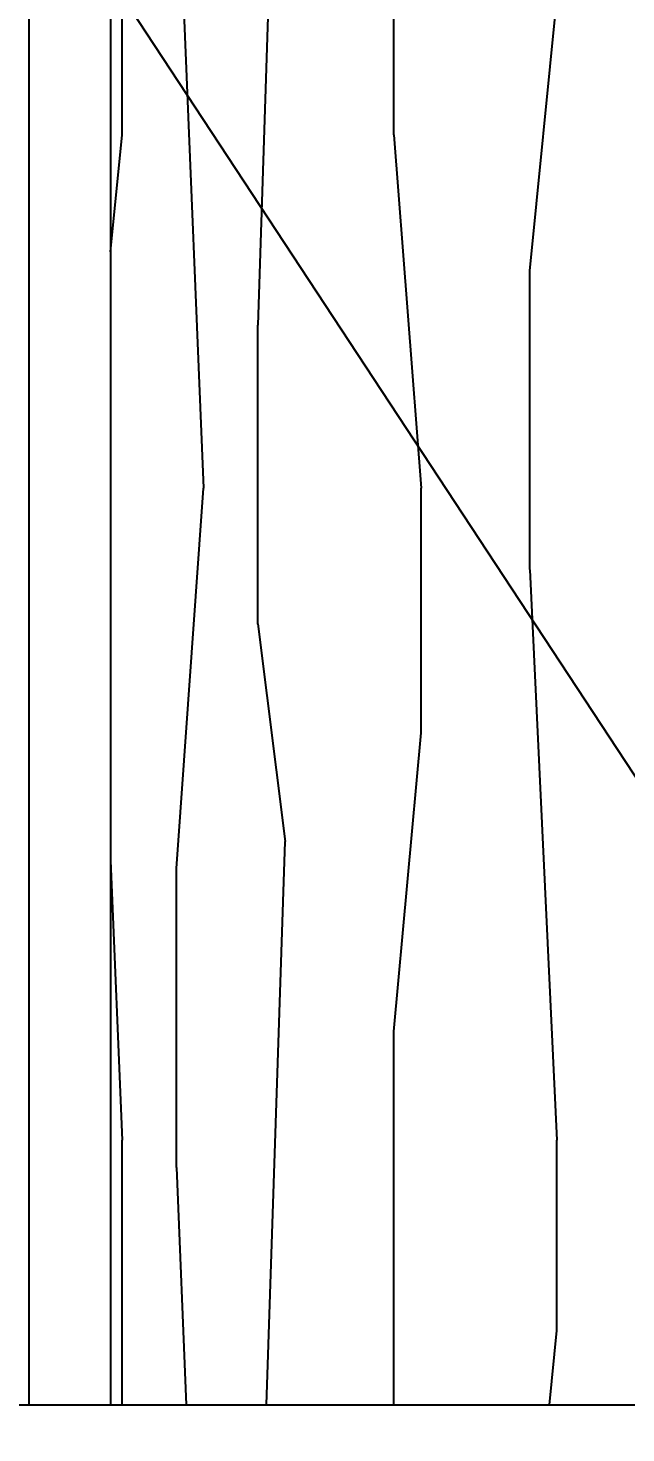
# Model space of a CAD drawing. Header units: millimetres. Extents: x 110215 to 630040, y -488650 to 141897.
# Drawn here: x 129112 to 129552, y 8270 to 9304 of the extents above; entities that cross this region are included whole.
import ezdxf
from ezdxf.xclip import XClip

# ---------------------------------------------------------------- set-up
doc = ezdxf.new("R2010")
doc.units = ezdxf.units.MM
doc.header["$LTSCALE"] = 1000
doc.header["$XCLIPFRAME"] = 0
doc.linetypes.add('DOTE', pattern=[2.4200000000000004, 2, -0.2, 0.02, -0.2])
doc.layers.get('Defpoints').update_dxf_attribs({"color": 2})
doc.layers.add('0-140d立面材料分隔', color=146, linetype='Continuous')
doc.layers.add('0-140立面图剖切线', color=4, linetype='Continuous')
doc.styles.add('黑体', font='simhei.ttf')
doc.dimstyles.new('50', dxfattribs={"dimscale": 50, "dimtxt": 3, "dimasz": 0.6, "dimexe": 0.6, "dimexo": 0.6, "dimtad": 1, "dimdec": 0, "dimdsep": 46, "dimtxsty": '黑体', "dimblk1": 'ARCHTICK', "dimblk2": 'ARCHTICK', "dimsah": 1, "dimcen": 0, "dimdle": 1, "dimclrd": 251, "dimclre": 251, "dimclrt": 2, "dimadec": 0, "dimazin": 0, "dimtfac": 1, "dimtdec": 0, "dimtix": 1, "dimtmove": 2, "dimatfit": 3, "dimldrblk": 'DOT', "dimfxl": 0, "dimtolj": 1, "dimtzin": 0, "dimarcsym": 0})

# ---------------------------------------------------------------- blocks, each defined once
blk = doc.blocks.new('dfsdsa')
h = blk.add_hatch()
h.set_pattern_fill('WD木纹1', color=250, scale=20, style=0, pattern_type=2)
h.set_pattern_definition([(90, (2478756.025668755, 95059.76836383718), (-980, 6e-14), [140, -840]), (272.2906100000001, (2478756.025668755, 95059.76836383718), (980.0000005489314, -3.1273812384e-06), [500.39984, -24019.19232]), (272.2906100000001, (2478756.025668755, 96039.76836383718), (980.0000005489314, -3.1273812384e-06), [500.39984, -24019.19232]), (272.2906100000001, (2478756.025668755, 97019.76836383715), (980.0000005489314, -3.1273812384e-06), [500.39984, -24019.19232]), (272.2906100000001, (2478756.025668755, 97999.76836383718), (980.0000005489314, -3.1273812384e-06), [500.39984, -24019.19232]), (272.2906100000001, (2478756.025668755, 98979.76836383718), (980.0000005489314, -3.1273812384e-06), [500.39984, -24019.19232]), (272.2906100000001, (2478756.025668755, 99959.76836383718), (980.0000005489314, -3.1273812384e-06), [500.39984, -24019.19232]), (272.2906100000001, (2478756.025668755, 100939.7683638372), (980.0000005489314, -3.1273812384e-06), [500.39984, -24019.19232]), (272.2906100000001, (2478756.025668755, 101919.7683638372), (980.0000005489314, -3.1273812384e-06), [500.39984, -24019.19232]), (272.2906100000001, (2478756.025668755, 102899.7683638372), (980.0000005489314, -3.1273812384e-06), [500.39984, -24019.19232]), (272.2906100000001, (2478756.025668755, 103879.7683638372), (980.0000005489314, -3.1273812384e-06), [500.39984, -24019.19232]), (272.2906100000001, (2478756.025668755, 104859.7683638372), (980.0000005489314, -3.1273812384e-06), [500.39984, -24019.19232]), (272.2906100000001, (2478756.025668755, 105839.7683638372), (980.0000005489314, -3.1273812384e-06), [500.39984, -24019.19232]), (272.2906100000001, (2478756.025668755, 106819.7683638372), (980.0000005489314, -3.1273812384e-06), [500.39984, -24019.19232]), (272.2906100000001, (2478756.025668755, 107799.7683638372), (980.0000005489314, -3.1273812384e-06), [500.39984, -24019.19232]), (272.2906100000001, (2478756.025668755, 108779.7683638372), (980.0000005489314, -3.1273812384e-06), [500.39984, -24019.19232]), (272.2906100000001, (2478756.025668755, 109759.7683638372), (980.0000005489314, -3.1273812384e-06), [500.39984, -24019.19232]), (272.2906100000001, (2478756.025668755, 110739.7683638372), (980.0000005489314, -3.1273812384e-06), [500.39984, -24019.19232]), (272.2906100000001, (2478756.025668755, 111719.7683638372), (980.0000005489314, -3.1273812384e-06), [500.39984, -24019.19232]), (272.2906100000001, (2478756.025668755, 112699.7683638372), (980.0000005489314, -3.1273812384e-06), [500.39984, -24019.19232]), (272.2906100000001, (2478756.025668755, 113679.7683638372), (980.0000005489314, -3.1273812384e-06), [500.39984, -24019.19232]), (272.2906100000001, (2478756.025668755, 114659.7683638372), (980.0000005489314, -3.1273812384e-06), [500.39984, -24019.19232]), (272.2906100000001, (2478756.025668755, 115639.7683638372), (980.0000005489314, -3.1273812384e-06), [500.39984, -24019.19232]), (272.2906100000001, (2478756.025668755, 116619.7683638372), (980.0000005489314, -3.1273812384e-06), [500.39984, -24019.19232]), (272.2906100000001, (2478756.025668755, 117599.7683638372), (980.0000005489314, -3.1273812384e-06), [500.39984, -24019.19232]), (272.2906100000001, (2478756.025668755, 118579.7683638372), (980.0000005489314, -3.1273812384e-06), [500.39984, -24019.19232]), (83.659808, (2478756.025668755, 94379.76836383718), (3.91141301748e-05, 8820.00000017978), [181.1076999999995, -8693.169739999974]), (83.659808, (2478756.025668755, 95359.76836383718), (3.91141301748e-05, 8820.00000017978), [181.1076999999995, -8693.169739999974]), (83.659808, (2478756.025668755, 96339.76836383718), (3.91141301748e-05, 8820.00000017978), [181.1076999999995, -8693.169739999974]), (83.659808, (2478756.025668755, 97319.76836383718), (3.91141301748e-05, 8820.00000017978), [181.1076999999995, -8693.169739999974]), (83.659808, (2478756.025668755, 98299.76836383718), (3.91141301748e-05, 8820.00000017978), [181.1076999999995, -8693.169739999974]), (83.659808, (2478756.025668755, 99279.76836383718), (3.91141301748e-05, 8820.00000017978), [181.1076999999995, -8693.169739999974]), (83.659808, (2478756.025668755, 100259.7683638372), (3.91141301748e-05, 8820.00000017978), [181.1076999999995, -8693.169739999974]), (83.659808, (2478756.025668755, 101239.7683638372), (3.91141301748e-05, 8820.00000017978), [181.1076999999995, -8693.169739999974]), (83.659808, (2478756.025668755, 102219.7683638372), (3.91141301748e-05, 8820.00000017978), [181.1076999999995, -8693.169739999974]), (90, (2478756.025668755, 94219.76836383718), (-980, 6e-14), [160, -820]), (90, (2478716.025668756, 94979.76836383718), (-980, 6e-14), [220, -760]), (274.763642, (2478716.025668756, 94979.76836383718), (979.9999977397968, -4.6755678262e-06), [240.8318999999996, -11559.93079999997]), (274.763642, (2478716.025668756, 95959.76836383715), (979.9999977397968, -4.6755678262e-06), [240.8318999999996, -11559.93079999997]), (274.763642, (2478716.025668756, 96939.76836383718), (979.9999977397968, -4.6755678262e-06), [240.8318999999996, -11559.93079999997]), (274.763642, (2478716.025668756, 97919.76836383718), (979.9999977397968, -4.6755678262e-06), [240.8318999999996, -11559.93079999997]), (274.763642, (2478716.025668756, 98899.76836383718), (979.9999977397968, -4.6755678262e-06), [240.8318999999996, -11559.93079999997]), (274.763642, (2478716.025668756, 99879.76836383718), (979.9999977397968, -4.6755678262e-06), [240.8318999999996, -11559.93079999997]), (274.763642, (2478716.025668756, 100859.7683638372), (979.9999977397968, -4.6755678262e-06), [240.8318999999996, -11559.93079999997]), (274.763642, (2478716.025668756, 101839.7683638372), (979.9999977397968, -4.6755678262e-06), [240.8318999999996, -11559.93079999997]), (274.763642, (2478716.025668756, 102819.7683638372), (979.9999977397968, -4.6755678262e-06), [240.8318999999996, -11559.93079999997]), (274.763642, (2478716.025668756, 103799.7683638372), (979.9999977397968, -4.6755678262e-06), [240.8318999999996, -11559.93079999997]), (274.763642, (2478716.025668756, 104779.7683638372), (979.9999977397968, -4.6755678262e-06), [240.8318999999996, -11559.93079999997]), (274.763642, (2478716.025668756, 105759.7683638372), (979.9999977397968, -4.6755678262e-06), [240.8318999999996, -11559.93079999997]), (90, (2478736.025668755, 94459.76836383718), (-980, 6e-14), [280, -700]), (83.659808, (2478716.025668756, 94279.76836383718), (3.91141301748e-05, 8820.00000017978), [181.1076999999995, -8693.169739999974]), (83.659808, (2478716.025668756, 95259.76836383718), (3.91141301748e-05, 8820.00000017978), [181.1076999999995, -8693.169739999974]), (83.659808, (2478716.025668756, 96239.76836383718), (3.91141301748e-05, 8820.00000017978), [181.1076999999995, -8693.169739999974]), (83.659808, (2478716.025668756, 97219.76836383718), (3.91141301748e-05, 8820.00000017978), [181.1076999999995, -8693.169739999974]), (83.659808, (2478716.025668756, 98199.76836383718), (3.91141301748e-05, 8820.00000017978), [181.1076999999995, -8693.169739999974]), (83.659808, (2478716.025668756, 99179.76836383718), (3.91141301748e-05, 8820.00000017978), [181.1076999999995, -8693.169739999974]), (83.659808, (2478716.025668756, 100159.7683638372), (3.91141301748e-05, 8820.00000017978), [181.1076999999995, -8693.169739999974]), (83.659808, (2478716.025668756, 101139.7683638372), (3.91141301748e-05, 8820.00000017978), [181.1076999999995, -8693.169739999974]), (83.659808, (2478716.025668756, 102119.7683638372), (3.91141301748e-05, 8820.00000017978), [181.1076999999995, -8693.169739999974]), (90, (2478716.025668756, 94219.76836383718), (-980, 6e-14), [60, -920]), (85.914383, (2478656.025668756, 94919.76836383718), (5.83867984005e-05, 13719.99999791091), [280.71338, -13474.2421]), (85.914383, (2478656.025668756, 95899.76836383715), (5.83867984005e-05, 13719.99999791091), [280.71338, -13474.2421]), (85.914383, (2478656.025668756, 96879.76836383718), (5.83867984005e-05, 13719.99999791091), [280.71338, -13474.2421]), (85.914383, (2478656.025668756, 97859.76836383718), (5.83867984005e-05, 13719.99999791091), [280.71338, -13474.2421]), (85.914383, (2478656.025668756, 98839.76836383718), (5.83867984005e-05, 13719.99999791091), [280.71338, -13474.2421]), (85.914383, (2478656.025668756, 99819.76836383718), (5.83867984005e-05, 13719.99999791091), [280.71338, -13474.2421]), (85.914383, (2478656.025668756, 100799.7683638372), (5.83867984005e-05, 13719.99999791091), [280.71338, -13474.2421]), (85.914383, (2478656.025668756, 101779.7683638372), (5.83867984005e-05, 13719.99999791091), [280.71338, -13474.2421]), (85.914383, (2478656.025668756, 102759.7683638372), (5.83867984005e-05, 13719.99999791091), [280.71338, -13474.2421]), (85.914383, (2478656.025668756, 103739.7683638372), (5.83867984005e-05, 13719.99999791091), [280.71338, -13474.2421]), (85.914383, (2478656.025668756, 104719.7683638372), (5.83867984005e-05, 13719.99999791091), [280.71338, -13474.2421]), (85.914383, (2478656.025668756, 105699.7683638372), (5.83867984005e-05, 13719.99999791091), [280.71338, -13474.2421]), (85.914383, (2478656.025668756, 106679.7683638372), (5.83867984005e-05, 13719.99999791091), [280.71338, -13474.2421]), (85.914383, (2478656.025668756, 107659.7683638372), (5.83867984005e-05, 13719.99999791091), [280.71338, -13474.2421]), (85.914383, (2478656.025668756, 108639.7683638372), (5.83867984005e-05, 13719.99999791091), [280.71338, -13474.2421]), (273.17983, (2478656.025668756, 94919.76836383718), (979.9999939108592, -3.1595852246e-06), [360.5551200000002, -17306.64611999999]), (273.17983, (2478656.025668756, 95899.76836383715), (979.9999939108592, -3.1595852246e-06), [360.5551200000002, -17306.64611999999]), (273.17983, (2478656.025668756, 96879.76836383718), (979.9999939108592, -3.1595852246e-06), [360.5551200000002, -17306.64611999999]), (273.17983, (2478656.025668756, 97859.76836383718), (979.9999939108592, -3.1595852246e-06), [360.5551200000002, -17306.64611999999]), (273.17983, (2478656.025668756, 98839.76836383718), (979.9999939108592, -3.1595852246e-06), [360.5551200000002, -17306.64611999999]), (273.17983, (2478656.025668756, 99819.76836383718), (979.9999939108592, -3.1595852246e-06), [360.5551200000002, -17306.64611999999]), (273.17983, (2478656.025668756, 100799.7683638372), (979.9999939108592, -3.1595852246e-06), [360.5551200000002, -17306.64611999999]), (273.17983, (2478656.025668756, 101779.7683638372), (979.9999939108592, -3.1595852246e-06), [360.5551200000002, -17306.64611999999]), (273.17983, (2478656.025668756, 102759.7683638372), (979.9999939108592, -3.1595852246e-06), [360.5551200000002, -17306.64611999999]), (273.17983, (2478656.025668756, 103739.7683638372), (979.9999939108592, -3.1595852246e-06), [360.5551200000002, -17306.64611999999]), (273.17983, (2478656.025668756, 104719.7683638372), (979.9999939108592, -3.1595852246e-06), [360.5551200000002, -17306.64611999999]), (273.17983, (2478656.025668756, 105699.7683638372), (979.9999939108592, -3.1595852246e-06), [360.5551200000002, -17306.64611999999]), (273.17983, (2478656.025668756, 106679.7683638372), (979.9999939108592, -3.1595852246e-06), [360.5551200000002, -17306.64611999999]), (273.17983, (2478656.025668756, 107659.7683638372), (979.9999939108592, -3.1595852246e-06), [360.5551200000002, -17306.64611999999]), (273.17983, (2478656.025668756, 108639.7683638372), (979.9999939108592, -3.1595852246e-06), [360.5551200000002, -17306.64611999999]), (273.17983, (2478656.025668756, 109619.7683638372), (979.9999939108592, -3.1595852246e-06), [360.5551200000002, -17306.64611999999]), (273.17983, (2478656.025668756, 110599.7683638372), (979.9999939108592, -3.1595852246e-06), [360.5551200000002, -17306.64611999999]), (273.17983, (2478656.025668756, 111579.7683638372), (979.9999939108592, -3.1595852246e-06), [360.5551200000002, -17306.64611999999]), (273.17983, (2478656.025668756, 112559.7683638372), (979.9999939108592, -3.1595852246e-06), [360.5551200000002, -17306.64611999999]), (90, (2478676.025668755, 94219.76836383718), (-980, 6e-14), [340, -640]), (87.27368900000002, (2478856.025668756, 94779.76836383718), (-2.5677165638e-06, 20580.00000586396), [420.47592, -20182.8442]), (87.27368900000002, (2478856.025668756, 95759.76836383718), (-2.5677165638e-06, 20580.00000586396), [420.47592, -20182.8442]), (87.27368900000002, (2478856.025668756, 96739.76836383718), (-2.5677165638e-06, 20580.00000586396), [420.47592, -20182.8442]), (87.27368900000002, (2478856.025668756, 97719.76836383718), (-2.5677165638e-06, 20580.00000586396), [420.47592, -20182.8442]), (87.27368900000002, (2478856.025668756, 98699.76836383718), (-2.5677165638e-06, 20580.00000586396), [420.47592, -20182.8442]), (87.27368900000002, (2478856.025668756, 99679.76836383718), (-2.5677165638e-06, 20580.00000586396), [420.47592, -20182.8442]), (87.27368900000002, (2478856.025668756, 100659.7683638372), (-2.5677165638e-06, 20580.00000586396), [420.47592, -20182.8442]), (87.27368900000002, (2478856.025668756, 101639.7683638372), (-2.5677165638e-06, 20580.00000586396), [420.47592, -20182.8442]), (87.27368900000002, (2478856.025668756, 102619.7683638372), (-2.5677165638e-06, 20580.00000586396), [420.47592, -20182.8442]), (87.27368900000002, (2478856.025668756, 103599.7683638372), (-2.5677165638e-06, 20580.00000586396), [420.47592, -20182.8442]), (87.27368900000002, (2478856.025668756, 104579.7683638372), (-2.5677165638e-06, 20580.00000586396), [420.47592, -20182.8442]), (87.27368900000002, (2478856.025668756, 105559.7683638372), (-2.5677165638e-06, 20580.00000586396), [420.47592, -20182.8442]), (87.27368900000002, (2478856.025668756, 106539.7683638372), (-2.5677165638e-06, 20580.00000586396), [420.47592, -20182.8442]), (87.27368900000002, (2478856.025668756, 107519.7683638372), (-2.5677165638e-06, 20580.00000586396), [420.47592, -20182.8442]), (87.27368900000002, (2478856.025668756, 108499.7683638372), (-2.5677165638e-06, 20580.00000586396), [420.47592, -20182.8442]), (87.27368900000002, (2478856.025668756, 109479.7683638372), (-2.5677165638e-06, 20580.00000586396), [420.47592, -20182.8442]), (87.27368900000002, (2478856.025668756, 110459.7683638372), (-2.5677165638e-06, 20580.00000586396), [420.47592, -20182.8442]), (87.27368900000002, (2478856.025668756, 111439.7683638372), (-2.5677165638e-06, 20580.00000586396), [420.47592, -20182.8442]), (87.27368900000002, (2478856.025668756, 112419.7683638372), (-2.5677165638e-06, 20580.00000586396), [420.47592, -20182.8442]), (87.27368900000002, (2478856.025668756, 113399.7683638372), (-2.5677165638e-06, 20580.00000586396), [420.47592, -20182.8442]), (87.27368900000002, (2478856.025668756, 114379.7683638372), (-2.5677165638e-06, 20580.00000586396), [420.47592, -20182.8442]), (90, (2478856.025668756, 94479.76836383718), (-980, 6e-14), [300, -680]), (274.3987049999999, (2478856.025668756, 94479.76836383718), (980.0000035129152, 3.131655868e-06), [260.7681, -12516.86862]), (274.3987049999999, (2478856.025668756, 95459.76836383718), (980.0000035129152, 3.131655868e-06), [260.7681, -12516.86862]), (274.3987049999999, (2478856.025668756, 96439.76836383715), (980.0000035129152, 3.131655868e-06), [260.7681, -12516.86862]), (274.3987049999999, (2478856.025668756, 97419.76836383718), (980.0000035129152, 3.131655868e-06), [260.7681, -12516.86862]), (274.3987049999999, (2478856.025668756, 98399.76836383718), (980.0000035129152, 3.131655868e-06), [260.7681, -12516.86862]), (274.3987049999999, (2478856.025668756, 99379.76836383718), (980.0000035129152, 3.131655868e-06), [260.7681, -12516.86862]), (274.3987049999999, (2478856.025668756, 100359.7683638372), (980.0000035129152, 3.131655868e-06), [260.7681, -12516.86862]), (274.3987049999999, (2478856.025668756, 101339.7683638372), (980.0000035129152, 3.131655868e-06), [260.7681, -12516.86862]), (274.3987049999999, (2478856.025668756, 102319.7683638372), (980.0000035129152, 3.131655868e-06), [260.7681, -12516.86862]), (274.3987049999999, (2478856.025668756, 103299.7683638372), (980.0000035129152, 3.131655868e-06), [260.7681, -12516.86862]), (274.3987049999999, (2478856.025668756, 104279.7683638372), (980.0000035129152, 3.131655868e-06), [260.7681, -12516.86862]), (274.3987049999999, (2478856.025668756, 105259.7683638372), (980.0000035129152, 3.131655868e-06), [260.7681, -12516.86862]), (274.3987049999999, (2478856.025668756, 106239.7683638372), (980.0000035129152, 3.131655868e-06), [260.7681, -12516.86862]), (90, (2478456.025668756, 95019.76836383718), (-980, 6e-14), [180, -800]), (84.805571, (2478436.025668756, 94799.76836383718), (1.91700885921e-05, 10779.99999408995), [220.9072199999995, -10603.54657999997]), (84.805571, (2478436.025668756, 95779.76836383718), (1.91700885921e-05, 10779.99999408995), [220.9072199999995, -10603.54657999997]), (84.805571, (2478436.025668756, 96759.76836383715), (1.91700885921e-05, 10779.99999408995), [220.9072199999995, -10603.54657999997]), (84.805571, (2478436.025668756, 97739.76836383718), (1.91700885921e-05, 10779.99999408995), [220.9072199999995, -10603.54657999997]), (84.805571, (2478436.025668756, 98719.76836383718), (1.91700885921e-05, 10779.99999408995), [220.9072199999995, -10603.54657999997]), (84.805571, (2478436.025668756, 99699.76836383718), (1.91700885921e-05, 10779.99999408995), [220.9072199999995, -10603.54657999997]), (84.805571, (2478436.025668756, 100679.7683638372), (1.91700885921e-05, 10779.99999408995), [220.9072199999995, -10603.54657999997]), (84.805571, (2478436.025668756, 101659.7683638372), (1.91700885921e-05, 10779.99999408995), [220.9072199999995, -10603.54657999997]), (84.805571, (2478436.025668756, 102639.7683638372), (1.91700885921e-05, 10779.99999408995), [220.9072199999995, -10603.54657999997]), (84.805571, (2478436.025668756, 103619.7683638372), (1.91700885921e-05, 10779.99999408995), [220.9072199999995, -10603.54657999997]), (84.805571, (2478436.025668756, 104599.7683638372), (1.91700885921e-05, 10779.99999408995), [220.9072199999995, -10603.54657999997]), (84.805571, (2478436.025668756, 105579.7683638372), (1.91700885921e-05, 10779.99999408995), [220.9072199999995, -10603.54657999997]), (90, (2478436.025668756, 94479.76836383718), (-980, 6e-14), [320, -660]), (274.3987049999999, (2478436.025668756, 94479.76836383718), (980.0000035129152, 3.131655868e-06), [260.7681, -12516.86862]), (274.3987049999999, (2478436.025668756, 95459.76836383718), (980.0000035129152, 3.131655868e-06), [260.7681, -12516.86862]), (274.3987049999999, (2478436.025668756, 96439.76836383715), (980.0000035129152, 3.131655868e-06), [260.7681, -12516.86862]), (274.3987049999999, (2478436.025668756, 97419.76836383718), (980.0000035129152, 3.131655868e-06), [260.7681, -12516.86862]), (274.3987049999999, (2478436.025668756, 98399.76836383718), (980.0000035129152, 3.131655868e-06), [260.7681, -12516.86862]), (274.3987049999999, (2478436.025668756, 99379.76836383718), (980.0000035129152, 3.131655868e-06), [260.7681, -12516.86862]), (274.3987049999999, (2478436.025668756, 100359.7683638372), (980.0000035129152, 3.131655868e-06), [260.7681, -12516.86862]), (274.3987049999999, (2478436.025668756, 101339.7683638372), (980.0000035129152, 3.131655868e-06), [260.7681, -12516.86862]), (274.3987049999999, (2478436.025668756, 102319.7683638372), (980.0000035129152, 3.131655868e-06), [260.7681, -12516.86862]), (274.3987049999999, (2478436.025668756, 103299.7683638372), (980.0000035129152, 3.131655868e-06), [260.7681, -12516.86862]), (274.3987049999999, (2478436.025668756, 104279.7683638372), (980.0000035129152, 3.131655868e-06), [260.7681, -12516.86862]), (274.3987049999999, (2478436.025668756, 105259.7683638372), (980.0000035129152, 3.131655868e-06), [260.7681, -12516.86862]), (274.3987049999999, (2478436.025668756, 106239.7683638372), (980.0000035129152, 3.131655868e-06), [260.7681, -12516.86862]), (90, (2478916.025668756, 95059.76836383718), (-980, 6e-14), [140, -840]), (272.385944, (2478916.025668756, 95059.76836383718), (980.000008619602, -6.3480534074e-06), [480.4164799999991, -23059.99131999995]), (272.385944, (2478916.025668756, 96039.76836383718), (980.000008619602, -6.3480534074e-06), [480.4164799999991, -23059.99131999995]), (272.385944, (2478916.025668756, 97019.76836383715), (980.000008619602, -6.3480534074e-06), [480.4164799999991, -23059.99131999995]), (272.385944, (2478916.025668756, 97999.76836383718), (980.000008619602, -6.3480534074e-06), [480.4164799999991, -23059.99131999995]), (272.385944, (2478916.025668756, 98979.76836383718), (980.000008619602, -6.3480534074e-06), [480.4164799999991, -23059.99131999995]), (272.385944, (2478916.025668756, 99959.76836383718), (980.000008619602, -6.3480534074e-06), [480.4164799999991, -23059.99131999995]), (272.385944, (2478916.025668756, 100939.7683638372), (980.000008619602, -6.3480534074e-06), [480.4164799999991, -23059.99131999995]), (272.385944, (2478916.025668756, 101919.7683638372), (980.000008619602, -6.3480534074e-06), [480.4164799999991, -23059.99131999995]), (272.385944, (2478916.025668756, 102899.7683638372), (980.000008619602, -6.3480534074e-06), [480.4164799999991, -23059.99131999995]), (272.385944, (2478916.025668756, 103879.7683638372), (980.000008619602, -6.3480534074e-06), [480.4164799999991, -23059.99131999995]), (272.385944, (2478916.025668756, 104859.7683638372), (980.000008619602, -6.3480534074e-06), [480.4164799999991, -23059.99131999995]), (272.385944, (2478916.025668756, 105839.7683638372), (980.000008619602, -6.3480534074e-06), [480.4164799999991, -23059.99131999995]), (272.385944, (2478916.025668756, 106819.7683638372), (980.000008619602, -6.3480534074e-06), [480.4164799999991, -23059.99131999995]), (272.385944, (2478916.025668756, 107799.7683638372), (980.000008619602, -6.3480534074e-06), [480.4164799999991, -23059.99131999995]), (272.385944, (2478916.025668756, 108779.7683638372), (980.000008619602, -6.3480534074e-06), [480.4164799999991, -23059.99131999995]), (272.385944, (2478916.025668756, 109759.7683638372), (980.000008619602, -6.3480534074e-06), [480.4164799999991, -23059.99131999995]), (272.385944, (2478916.025668756, 110739.7683638372), (980.000008619602, -6.3480534074e-06), [480.4164799999991, -23059.99131999995]), (272.385944, (2478916.025668756, 111719.7683638372), (980.000008619602, -6.3480534074e-06), [480.4164799999991, -23059.99131999995]), (272.385944, (2478916.025668756, 112699.7683638372), (980.000008619602, -6.3480534074e-06), [480.4164799999991, -23059.99131999995]), (272.385944, (2478916.025668756, 113679.7683638372), (980.000008619602, -6.3480534074e-06), [480.4164799999991, -23059.99131999995]), (272.385944, (2478916.025668756, 114659.7683638372), (980.000008619602, -6.3480534074e-06), [480.4164799999991, -23059.99131999995]), (272.385944, (2478916.025668756, 115639.7683638372), (980.000008619602, -6.3480534074e-06), [480.4164799999991, -23059.99131999995]), (272.385944, (2478916.025668756, 116619.7683638372), (980.000008619602, -6.3480534074e-06), [480.4164799999991, -23059.99131999995]), (272.385944, (2478916.025668756, 117599.7683638372), (980.000008619602, -6.3480534074e-06), [480.4164799999991, -23059.99131999995]), (272.385944, (2478916.025668756, 118579.7683638372), (980.000008619602, -6.3480534074e-06), [480.4164799999991, -23059.99131999995]), (86.82016999999999, (2478916.025668756, 94219.76836383718), (-3.02469247515e-05, 17640.00000910131), [360.5551200000002, -17306.64611999999]), (86.82016999999999, (2478916.025668756, 95199.76836383718), (-3.02469247515e-05, 17640.00000910131), [360.5551200000002, -17306.64611999999]), (86.82016999999999, (2478916.025668756, 96179.76836383718), (-3.02469247515e-05, 17640.00000910131), [360.5551200000002, -17306.64611999999]), (86.82016999999999, (2478916.025668756, 97159.76836383718), (-3.02469247515e-05, 17640.00000910131), [360.5551200000002, -17306.64611999999]), (86.82016999999999, (2478916.025668756, 98139.76836383718), (-3.02469247515e-05, 17640.00000910131), [360.5551200000002, -17306.64611999999]), (86.82016999999999, (2478916.025668756, 99119.76836383718), (-3.02469247515e-05, 17640.00000910131), [360.5551200000002, -17306.64611999999]), (86.82016999999999, (2478916.025668756, 100099.7683638372), (-3.02469247515e-05, 17640.00000910131), [360.5551200000002, -17306.64611999999]), (86.82016999999999, (2478916.025668756, 101079.7683638372), (-3.02469247515e-05, 17640.00000910131), [360.5551200000002, -17306.64611999999]), (86.82016999999999, (2478916.025668756, 102059.7683638372), (-3.02469247515e-05, 17640.00000910131), [360.5551200000002, -17306.64611999999]), (86.82016999999999, (2478916.025668756, 103039.7683638372), (-3.02469247515e-05, 17640.00000910131), [360.5551200000002, -17306.64611999999]), (86.82016999999999, (2478916.025668756, 104019.7683638372), (-3.02469247515e-05, 17640.00000910131), [360.5551200000002, -17306.64611999999]), (86.82016999999999, (2478916.025668756, 104999.7683638372), (-3.02469247515e-05, 17640.00000910131), [360.5551200000002, -17306.64611999999]), (86.82016999999999, (2478916.025668756, 105979.7683638372), (-3.02469247515e-05, 17640.00000910131), [360.5551200000002, -17306.64611999999]), (86.82016999999999, (2478916.025668756, 106959.7683638372), (-3.02469247515e-05, 17640.00000910131), [360.5551200000002, -17306.64611999999]), (86.82016999999999, (2478916.025668756, 107939.7683638372), (-3.02469247515e-05, 17640.00000910131), [360.5551200000002, -17306.64611999999]), (86.82016999999999, (2478916.025668756, 108919.7683638372), (-3.02469247515e-05, 17640.00000910131), [360.5551200000002, -17306.64611999999]), (86.82016999999999, (2478916.025668756, 109899.7683638372), (-3.02469247515e-05, 17640.00000910131), [360.5551200000002, -17306.64611999999]), (86.82016999999999, (2478916.025668756, 110879.7683638372), (-3.02469247515e-05, 17640.00000910131), [360.5551200000002, -17306.64611999999]), (86.82016999999999, (2478916.025668756, 111859.7683638372), (-3.02469247515e-05, 17640.00000910131), [360.5551200000002, -17306.64611999999]), (90, (2479056.025668756, 94959.76836383718), (-980, 6e-14), [240, -740]), (87.27368900000002, (2479036.025668756, 94539.76836383718), (-2.5677165638e-06, 20580.00000586396), [420.47592, -20182.8442]), (87.27368900000002, (2479036.025668756, 95519.76836383715), (-2.5677165638e-06, 20580.00000586396), [420.47592, -20182.8442]), (87.27368900000002, (2479036.025668756, 96499.76836383718), (-2.5677165638e-06, 20580.00000586396), [420.47592, -20182.8442]), (87.27368900000002, (2479036.025668756, 97479.76836383718), (-2.5677165638e-06, 20580.00000586396), [420.47592, -20182.8442]), (87.27368900000002, (2479036.025668756, 98459.76836383718), (-2.5677165638e-06, 20580.00000586396), [420.47592, -20182.8442]), (87.27368900000002, (2479036.025668756, 99439.76836383718), (-2.5677165638e-06, 20580.00000586396), [420.47592, -20182.8442]), (87.27368900000002, (2479036.025668756, 100419.7683638372), (-2.5677165638e-06, 20580.00000586396), [420.47592, -20182.8442]), (87.27368900000002, (2479036.025668756, 101399.7683638372), (-2.5677165638e-06, 20580.00000586396), [420.47592, -20182.8442]), (87.27368900000002, (2479036.025668756, 102379.7683638372), (-2.5677165638e-06, 20580.00000586396), [420.47592, -20182.8442]), (87.27368900000002, (2479036.025668756, 103359.7683638372), (-2.5677165638e-06, 20580.00000586396), [420.47592, -20182.8442]), (87.27368900000002, (2479036.025668756, 104339.7683638372), (-2.5677165638e-06, 20580.00000586396), [420.47592, -20182.8442]), (87.27368900000002, (2479036.025668756, 105319.7683638372), (-2.5677165638e-06, 20580.00000586396), [420.47592, -20182.8442]), (87.27368900000002, (2479036.025668756, 106299.7683638372), (-2.5677165638e-06, 20580.00000586396), [420.47592, -20182.8442]), (87.27368900000002, (2479036.025668756, 107279.7683638372), (-2.5677165638e-06, 20580.00000586396), [420.47592, -20182.8442]), (87.27368900000002, (2479036.025668756, 108259.7683638372), (-2.5677165638e-06, 20580.00000586396), [420.47592, -20182.8442]), (87.27368900000002, (2479036.025668756, 109239.7683638372), (-2.5677165638e-06, 20580.00000586396), [420.47592, -20182.8442]), (87.27368900000002, (2479036.025668756, 110219.7683638372), (-2.5677165638e-06, 20580.00000586396), [420.47592, -20182.8442]), (87.27368900000002, (2479036.025668756, 111199.7683638372), (-2.5677165638e-06, 20580.00000586396), [420.47592, -20182.8442]), (87.27368900000002, (2479036.025668756, 112179.7683638372), (-2.5677165638e-06, 20580.00000586396), [420.47592, -20182.8442]), (87.27368900000002, (2479036.025668756, 113159.7683638372), (-2.5677165638e-06, 20580.00000586396), [420.47592, -20182.8442]), (87.27368900000002, (2479036.025668756, 114139.7683638372), (-2.5677165638e-06, 20580.00000586396), [420.47592, -20182.8442]), (273.576334, (2479036.025668756, 94539.76836383718), (979.9999930732796, -6.4140395661e-06), [320.6244, -15389.97076]), (273.576334, (2479036.025668756, 95519.76836383715), (979.9999930732796, -6.4140395661e-06), [320.6244, -15389.97076]), (273.576334, (2479036.025668756, 96499.76836383718), (979.9999930732796, -6.4140395661e-06), [320.6244, -15389.97076]), (273.576334, (2479036.025668756, 97479.76836383718), (979.9999930732796, -6.4140395661e-06), [320.6244, -15389.97076]), (273.576334, (2479036.025668756, 98459.76836383718), (979.9999930732796, -6.4140395661e-06), [320.6244, -15389.97076]), (273.576334, (2479036.025668756, 99439.76836383718), (979.9999930732796, -6.4140395661e-06), [320.6244, -15389.97076]), (273.576334, (2479036.025668756, 100419.7683638372), (979.9999930732796, -6.4140395661e-06), [320.6244, -15389.97076]), (273.576334, (2479036.025668756, 101399.7683638372), (979.9999930732796, -6.4140395661e-06), [320.6244, -15389.97076]), (273.576334, (2479036.025668756, 102379.7683638372), (979.9999930732796, -6.4140395661e-06), [320.6244, -15389.97076]), (273.576334, (2479036.025668756, 103359.7683638372), (979.9999930732796, -6.4140395661e-06), [320.6244, -15389.97076]), (273.576334, (2479036.025668756, 104339.7683638372), (979.9999930732796, -6.4140395661e-06), [320.6244, -15389.97076]), (273.576334, (2479036.025668756, 105319.7683638372), (979.9999930732796, -6.4140395661e-06), [320.6244, -15389.97076]), (273.576334, (2479036.025668756, 106299.7683638372), (979.9999930732796, -6.4140395661e-06), [320.6244, -15389.97076]), (273.576334, (2479036.025668756, 107279.7683638372), (979.9999930732796, -6.4140395661e-06), [320.6244, -15389.97076]), (273.576334, (2479036.025668756, 108259.7683638372), (979.9999930732796, -6.4140395661e-06), [320.6244, -15389.97076]), (273.576334, (2479036.025668756, 109239.7683638372), (979.9999930732796, -6.4140395661e-06), [320.6244, -15389.97076]), (90, (2478336.025668755, 95099.76836383718), (-980, 6e-14), [100, -880]), (277.125016, (2478336.025668755, 95099.76836383718), (980.0000008269916, -5.9676953512e-06), [161.24516, -7739.767440000001]), (277.125016, (2478336.025668755, 96079.76836383718), (980.0000008269916, -5.9676953512e-06), [161.24516, -7739.767440000001]), (277.125016, (2478336.025668755, 97059.76836383718), (980.0000008269916, -5.9676953512e-06), [161.24516, -7739.767440000001]), (277.125016, (2478336.025668755, 98039.76836383718), (980.0000008269916, -5.9676953512e-06), [161.24516, -7739.767440000001]), (277.125016, (2478336.025668755, 99019.76836383718), (980.0000008269916, -5.9676953512e-06), [161.24516, -7739.767440000001]), (277.125016, (2478336.025668755, 99999.76836383718), (980.0000008269916, -5.9676953512e-06), [161.24516, -7739.767440000001]), (277.125016, (2478336.025668755, 100979.7683638372), (980.0000008269916, -5.9676953512e-06), [161.24516, -7739.767440000001]), (277.125016, (2478336.025668755, 101959.7683638372), (980.0000008269916, -5.9676953512e-06), [161.24516, -7739.767440000001]), (277.125016, (2478336.025668755, 102939.7683638372), (980.0000008269916, -5.9676953512e-06), [161.24516, -7739.767440000001]), (88.090848, (2478336.025668755, 94339.76836383718), (-0.0002135201864917, 29399.99999452127), [600.3332399999999, -28815.99556]), (88.090848, (2478336.025668755, 95319.76836383718), (-0.0002135201864917, 29399.99999452127), [600.3332399999999, -28815.99556]), (88.090848, (2478336.025668755, 96299.76836383718), (-0.0002135201864917, 29399.99999452127), [600.3332399999999, -28815.99556]), (88.090848, (2478336.025668755, 97279.76836383715), (-0.0002135201864917, 29399.99999452127), [600.3332399999999, -28815.99556]), (88.090848, (2478336.025668755, 98259.76836383718), (-0.0002135201864917, 29399.99999452127), [600.3332399999999, -28815.99556]), (88.090848, (2478336.025668755, 99239.76836383718), (-0.0002135201864917, 29399.99999452127), [600.3332399999999, -28815.99556]), (88.090848, (2478336.025668755, 100219.7683638372), (-0.0002135201864917, 29399.99999452127), [600.3332399999999, -28815.99556]), (88.090848, (2478336.025668755, 101199.7683638372), (-0.0002135201864917, 29399.99999452127), [600.3332399999999, -28815.99556]), (88.090848, (2478336.025668755, 102179.7683638372), (-0.0002135201864917, 29399.99999452127), [600.3332399999999, -28815.99556]), (88.090848, (2478336.025668755, 103159.7683638372), (-0.0002135201864917, 29399.99999452127), [600.3332399999999, -28815.99556]), (88.090848, (2478336.025668755, 104139.7683638372), (-0.0002135201864917, 29399.99999452127), [600.3332399999999, -28815.99556]), (88.090848, (2478336.025668755, 105119.7683638372), (-0.0002135201864917, 29399.99999452127), [600.3332399999999, -28815.99556]), (88.090848, (2478336.025668755, 106099.7683638372), (-0.0002135201864917, 29399.99999452127), [600.3332399999999, -28815.99556]), (88.090848, (2478336.025668755, 107079.7683638372), (-0.0002135201864917, 29399.99999452127), [600.3332399999999, -28815.99556]), (88.090848, (2478336.025668755, 108059.7683638372), (-0.0002135201864917, 29399.99999452127), [600.3332399999999, -28815.99556]), (88.090848, (2478336.025668755, 109039.7683638372), (-0.0002135201864917, 29399.99999452127), [600.3332399999999, -28815.99556]), (88.090848, (2478336.025668755, 110019.7683638372), (-0.0002135201864917, 29399.99999452127), [600.3332399999999, -28815.99556]), (88.090848, (2478336.025668755, 110999.7683638372), (-0.0002135201864917, 29399.99999452127), [600.3332399999999, -28815.99556]), (88.090848, (2478336.025668755, 111979.7683638372), (-0.0002135201864917, 29399.99999452127), [600.3332399999999, -28815.99556]), (88.090848, (2478336.025668755, 112959.7683638372), (-0.0002135201864917, 29399.99999452127), [600.3332399999999, -28815.99556]), (88.090848, (2478336.025668755, 113939.7683638372), (-0.0002135201864917, 29399.99999452127), [600.3332399999999, -28815.99556]), (88.090848, (2478336.025668755, 114919.7683638372), (-0.0002135201864917, 29399.99999452127), [600.3332399999999, -28815.99556]), (88.090848, (2478336.025668755, 115899.7683638372), (-0.0002135201864917, 29399.99999452127), [600.3332399999999, -28815.99556]), (88.090848, (2478336.025668755, 116879.7683638372), (-0.0002135201864917, 29399.99999452127), [600.3332399999999, -28815.99556]), (88.090848, (2478336.025668755, 117859.7683638372), (-0.0002135201864917, 29399.99999452127), [600.3332399999999, -28815.99556]), (88.090848, (2478336.025668755, 118839.7683638372), (-0.0002135201864917, 29399.99999452127), [600.3332399999999, -28815.99556]), (88.090848, (2478336.025668755, 119819.7683638372), (-0.0002135201864917, 29399.99999452127), [600.3332399999999, -28815.99556]), (88.090848, (2478336.025668755, 120799.7683638372), (-0.0002135201864917, 29399.99999452127), [600.3332399999999, -28815.99556]), (88.090848, (2478336.025668755, 121779.7683638372), (-0.0002135201864917, 29399.99999452127), [600.3332399999999, -28815.99556]), (88.090848, (2478336.025668755, 122759.7683638372), (-0.0002135201864917, 29399.99999452127), [600.3332399999999, -28815.99556]), (90, (2478336.025668755, 94219.76836383718), (-980, 6e-14), [120, -860]), (85.914383, (2479256.025668756, 94919.76836383718), (5.83867984005e-05, 13719.99999791091), [280.71338, -13474.2421]), (85.914383, (2479256.025668756, 95899.76836383715), (5.83867984005e-05, 13719.99999791091), [280.71338, -13474.2421]), (85.914383, (2479256.025668756, 96879.76836383718), (5.83867984005e-05, 13719.99999791091), [280.71338, -13474.2421]), (85.914383, (2479256.025668756, 97859.76836383718), (5.83867984005e-05, 13719.99999791091), [280.71338, -13474.2421]), (85.914383, (2479256.025668756, 98839.76836383718), (5.83867984005e-05, 13719.99999791091), [280.71338, -13474.2421]), (85.914383, (2479256.025668756, 99819.76836383718), (5.83867984005e-05, 13719.99999791091), [280.71338, -13474.2421]), (85.914383, (2479256.025668756, 100799.7683638372), (5.83867984005e-05, 13719.99999791091), [280.71338, -13474.2421]), (85.914383, (2479256.025668756, 101779.7683638372), (5.83867984005e-05, 13719.99999791091), [280.71338, -13474.2421]), (85.914383, (2479256.025668756, 102759.7683638372), (5.83867984005e-05, 13719.99999791091), [280.71338, -13474.2421]), (85.914383, (2479256.025668756, 103739.7683638372), (5.83867984005e-05, 13719.99999791091), [280.71338, -13474.2421]), (85.914383, (2479256.025668756, 104719.7683638372), (5.83867984005e-05, 13719.99999791091), [280.71338, -13474.2421]), (85.914383, (2479256.025668756, 105699.7683638372), (5.83867984005e-05, 13719.99999791091), [280.71338, -13474.2421]), (85.914383, (2479256.025668756, 106679.7683638372), (5.83867984005e-05, 13719.99999791091), [280.71338, -13474.2421]), (85.914383, (2479256.025668756, 107659.7683638372), (5.83867984005e-05, 13719.99999791091), [280.71338, -13474.2421]), (85.914383, (2479256.025668756, 108639.7683638372), (5.83867984005e-05, 13719.99999791091), [280.71338, -13474.2421]), (90, (2479256.025668756, 94699.76836383718), (-980, 6e-14), [220, -760]), (272.385944, (2479256.025668756, 94699.76836383718), (980.000008619602, -6.3480534074e-06), [480.4164799999991, -23059.99131999995]), (272.385944, (2479256.025668756, 95679.76836383715), (980.000008619602, -6.3480534074e-06), [480.4164799999991, -23059.99131999995]), (272.385944, (2479256.025668756, 96659.76836383718), (980.000008619602, -6.3480534074e-06), [480.4164799999991, -23059.99131999995]), (272.385944, (2479256.025668756, 97639.76836383718), (980.000008619602, -6.3480534074e-06), [480.4164799999991, -23059.99131999995]), (272.385944, (2479256.025668756, 98619.76836383718), (980.000008619602, -6.3480534074e-06), [480.4164799999991, -23059.99131999995]), (272.385944, (2479256.025668756, 99599.76836383718), (980.000008619602, -6.3480534074e-06), [480.4164799999991, -23059.99131999995]), (272.385944, (2479256.025668756, 100579.7683638372), (980.000008619602, -6.3480534074e-06), [480.4164799999991, -23059.99131999995]), (272.385944, (2479256.025668756, 101559.7683638372), (980.000008619602, -6.3480534074e-06), [480.4164799999991, -23059.99131999995]), (272.385944, (2479256.025668756, 102539.7683638372), (980.000008619602, -6.3480534074e-06), [480.4164799999991, -23059.99131999995]), (272.385944, (2479256.025668756, 103519.7683638372), (980.000008619602, -6.3480534074e-06), [480.4164799999991, -23059.99131999995]), (272.385944, (2479256.025668756, 104499.7683638372), (980.000008619602, -6.3480534074e-06), [480.4164799999991, -23059.99131999995]), (272.385944, (2479256.025668756, 105479.7683638372), (980.000008619602, -6.3480534074e-06), [480.4164799999991, -23059.99131999995]), (272.385944, (2479256.025668756, 106459.7683638372), (980.000008619602, -6.3480534074e-06), [480.4164799999991, -23059.99131999995]), (272.385944, (2479256.025668756, 107439.7683638372), (980.000008619602, -6.3480534074e-06), [480.4164799999991, -23059.99131999995]), (272.385944, (2479256.025668756, 108419.7683638372), (980.000008619602, -6.3480534074e-06), [480.4164799999991, -23059.99131999995]), (272.385944, (2479256.025668756, 109399.7683638372), (980.000008619602, -6.3480534074e-06), [480.4164799999991, -23059.99131999995]), (272.385944, (2479256.025668756, 110379.7683638372), (980.000008619602, -6.3480534074e-06), [480.4164799999991, -23059.99131999995]), (272.385944, (2479256.025668756, 111359.7683638372), (980.000008619602, -6.3480534074e-06), [480.4164799999991, -23059.99131999995]), (272.385944, (2479256.025668756, 112339.7683638372), (980.000008619602, -6.3480534074e-06), [480.4164799999991, -23059.99131999995]), (272.385944, (2479256.025668756, 113319.7683638372), (980.000008619602, -6.3480534074e-06), [480.4164799999991, -23059.99131999995]), (272.385944, (2479256.025668756, 114299.7683638372), (980.000008619602, -6.3480534074e-06), [480.4164799999991, -23059.99131999995]), (272.385944, (2479256.025668756, 115279.7683638372), (980.000008619602, -6.3480534074e-06), [480.4164799999991, -23059.99131999995]), (272.385944, (2479256.025668756, 116259.7683638372), (980.000008619602, -6.3480534074e-06), [480.4164799999991, -23059.99131999995]), (272.385944, (2479256.025668756, 117239.7683638372), (980.000008619602, -6.3480534074e-06), [480.4164799999991, -23059.99131999995]), (272.385944, (2479256.025668756, 118219.7683638372), (980.000008619602, -6.3480534074e-06), [480.4164799999991, -23059.99131999995]), (272.385944, (2479196.025668756, 95199.76836383718), (980.000008619602, -6.3480534074e-06), [480.4164799999991, -23059.99131999995]), (272.385944, (2479196.025668756, 96179.76836383718), (980.000008619602, -6.3480534074e-06), [480.4164799999991, -23059.99131999995]), (272.385944, (2479196.025668756, 97159.76836383718), (980.000008619602, -6.3480534074e-06), [480.4164799999991, -23059.99131999995]), (272.385944, (2479196.025668756, 98139.76836383718), (980.000008619602, -6.3480534074e-06), [480.4164799999991, -23059.99131999995]), (272.385944, (2479196.025668756, 99119.76836383718), (980.000008619602, -6.3480534074e-06), [480.4164799999991, -23059.99131999995]), (272.385944, (2479196.025668756, 100099.7683638372), (980.000008619602, -6.3480534074e-06), [480.4164799999991, -23059.99131999995]), (272.385944, (2479196.025668756, 101079.7683638372), (980.000008619602, -6.3480534074e-06), [480.4164799999991, -23059.99131999995]), (272.385944, (2479196.025668756, 102059.7683638372), (980.000008619602, -6.3480534074e-06), [480.4164799999991, -23059.99131999995]), (272.385944, (2479196.025668756, 103039.7683638372), (980.000008619602, -6.3480534074e-06), [480.4164799999991, -23059.99131999995]), (272.385944, (2479196.025668756, 104019.7683638372), (980.000008619602, -6.3480534074e-06), [480.4164799999991, -23059.99131999995]), (272.385944, (2479196.025668756, 104999.7683638372), (980.000008619602, -6.3480534074e-06), [480.4164799999991, -23059.99131999995]), (272.385944, (2479196.025668756, 105979.7683638372), (980.000008619602, -6.3480534074e-06), [480.4164799999991, -23059.99131999995]), (272.385944, (2479196.025668756, 106959.7683638372), (980.000008619602, -6.3480534074e-06), [480.4164799999991, -23059.99131999995]), (272.385944, (2479196.025668756, 107939.7683638372), (980.000008619602, -6.3480534074e-06), [480.4164799999991, -23059.99131999995]), (272.385944, (2479196.025668756, 108919.7683638372), (980.000008619602, -6.3480534074e-06), [480.4164799999991, -23059.99131999995]), (272.385944, (2479196.025668756, 109899.7683638372), (980.000008619602, -6.3480534074e-06), [480.4164799999991, -23059.99131999995]), (272.385944, (2479196.025668756, 110879.7683638372), (980.000008619602, -6.3480534074e-06), [480.4164799999991, -23059.99131999995]), (272.385944, (2479196.025668756, 111859.7683638372), (980.000008619602, -6.3480534074e-06), [480.4164799999991, -23059.99131999995]), (272.385944, (2479196.025668756, 112839.7683638372), (980.000008619602, -6.3480534074e-06), [480.4164799999991, -23059.99131999995]), (272.385944, (2479196.025668756, 113819.7683638372), (980.000008619602, -6.3480534074e-06), [480.4164799999991, -23059.99131999995]), (272.385944, (2479196.025668756, 114799.7683638372), (980.000008619602, -6.3480534074e-06), [480.4164799999991, -23059.99131999995]), (272.385944, (2479196.025668756, 115779.7683638372), (980.000008619602, -6.3480534074e-06), [480.4164799999991, -23059.99131999995]), (272.385944, (2479196.025668756, 116759.7683638372), (980.000008619602, -6.3480534074e-06), [480.4164799999991, -23059.99131999995]), (272.385944, (2479196.025668756, 117739.7683638372), (980.000008619602, -6.3480534074e-06), [480.4164799999991, -23059.99131999995]), (272.385944, (2479196.025668756, 118719.7683638372), (980.000008619602, -6.3480534074e-06), [480.4164799999991, -23059.99131999995]), (90, (2479216.025668755, 94479.76836383718), (-980, 6e-14), [240, -740]), (84.28940699999998, (2479196.025668756, 94279.76836383718), (-1.75480258235e-05, 9799.999995324846), [200.9975199999996, -9647.880599999973]), (84.28940699999998, (2479196.025668756, 95259.76836383718), (-1.75480258235e-05, 9799.999995324846), [200.9975199999996, -9647.880599999973]), (84.28940699999998, (2479196.025668756, 96239.76836383718), (-1.75480258235e-05, 9799.999995324846), [200.9975199999996, -9647.880599999973]), (84.28940699999998, (2479196.025668756, 97219.76836383718), (-1.75480258235e-05, 9799.999995324846), [200.9975199999996, -9647.880599999973]), (84.28940699999998, (2479196.025668756, 98199.76836383718), (-1.75480258235e-05, 9799.999995324846), [200.9975199999996, -9647.880599999973]), (84.28940699999998, (2479196.025668756, 99179.76836383718), (-1.75480258235e-05, 9799.999995324846), [200.9975199999996, -9647.880599999973]), (84.28940699999998, (2479196.025668756, 100159.7683638372), (-1.75480258235e-05, 9799.999995324846), [200.9975199999996, -9647.880599999973]), (84.28940699999998, (2479196.025668756, 101139.7683638372), (-1.75480258235e-05, 9799.999995324846), [200.9975199999996, -9647.880599999973]), (84.28940699999998, (2479196.025668756, 102119.7683638372), (-1.75480258235e-05, 9799.999995324846), [200.9975199999996, -9647.880599999973]), (84.28940699999998, (2479196.025668756, 103099.7683638372), (-1.75480258235e-05, 9799.999995324846), [200.9975199999996, -9647.880599999973]), (84.28940699999998, (2479196.025668756, 104079.7683638372), (-1.75480258235e-05, 9799.999995324846), [200.9975199999996, -9647.880599999973]), (90, (2479196.025668756, 94219.76836383718), (-980, 6e-14), [60, -920]), (90, (2478536.025668756, 95139.76836383718), (-980, 6e-14), [60, -920]), (272.7263109999998, (2478536.025668756, 95139.76836383718), (980.0000047186501, 6.7633494094e-06), [420.47592, -20182.8442]), (272.7263109999998, (2478536.025668756, 96119.76836383715), (980.0000047186501, 6.7633494094e-06), [420.47592, -20182.8442]), (272.7263109999998, (2478536.025668756, 97099.76836383718), (980.0000047186501, 6.7633494094e-06), [420.47592, -20182.8442]), (272.7263109999998, (2478536.025668756, 98079.76836383718), (980.0000047186501, 6.7633494094e-06), [420.47592, -20182.8442]), (272.7263109999998, (2478536.025668756, 99059.76836383718), (980.0000047186501, 6.7633494094e-06), [420.47592, -20182.8442]), (272.7263109999998, (2478536.025668756, 100039.7683638372), (980.0000047186501, 6.7633494094e-06), [420.47592, -20182.8442]), (272.7263109999998, (2478536.025668756, 101019.7683638372), (980.0000047186501, 6.7633494094e-06), [420.47592, -20182.8442]), (272.7263109999998, (2478536.025668756, 101999.7683638372), (980.0000047186501, 6.7633494094e-06), [420.47592, -20182.8442]), (272.7263109999998, (2478536.025668756, 102979.7683638372), (980.0000047186501, 6.7633494094e-06), [420.47592, -20182.8442]), (272.7263109999998, (2478536.025668756, 103959.7683638372), (980.0000047186501, 6.7633494094e-06), [420.47592, -20182.8442]), (272.7263109999998, (2478536.025668756, 104939.7683638372), (980.0000047186501, 6.7633494094e-06), [420.47592, -20182.8442]), (272.7263109999998, (2478536.025668756, 105919.7683638372), (980.0000047186501, 6.7633494094e-06), [420.47592, -20182.8442]), (272.7263109999998, (2478536.025668756, 106899.7683638372), (980.0000047186501, 6.7633494094e-06), [420.47592, -20182.8442]), (272.7263109999998, (2478536.025668756, 107879.7683638372), (980.0000047186501, 6.7633494094e-06), [420.47592, -20182.8442]), (272.7263109999998, (2478536.025668756, 108859.7683638372), (980.0000047186501, 6.7633494094e-06), [420.47592, -20182.8442]), (272.7263109999998, (2478536.025668756, 109839.7683638372), (980.0000047186501, 6.7633494094e-06), [420.47592, -20182.8442]), (272.7263109999998, (2478536.025668756, 110819.7683638372), (980.0000047186501, 6.7633494094e-06), [420.47592, -20182.8442]), (272.7263109999998, (2478536.025668756, 111799.7683638372), (980.0000047186501, 6.7633494094e-06), [420.47592, -20182.8442]), (272.7263109999998, (2478536.025668756, 112779.7683638372), (980.0000047186501, 6.7633494094e-06), [420.47592, -20182.8442]), (272.7263109999998, (2478536.025668756, 113759.7683638372), (980.0000047186501, 6.7633494094e-06), [420.47592, -20182.8442]), (272.7263109999998, (2478536.025668756, 114739.7683638372), (980.0000047186501, 6.7633494094e-06), [420.47592, -20182.8442]), (90, (2478556.025668755, 94579.76836383718), (-980, 6e-14), [140, -840]), (84.28940699999998, (2478536.025668756, 94379.76836383718), (-1.75480258235e-05, 9799.999995324846), [200.9975199999996, -9647.880599999973]), (84.28940699999998, (2478536.025668756, 95359.76836383718), (-1.75480258235e-05, 9799.999995324846), [200.9975199999996, -9647.880599999973]), (84.28940699999998, (2478536.025668756, 96339.76836383718), (-1.75480258235e-05, 9799.999995324846), [200.9975199999996, -9647.880599999973]), (84.28940699999998, (2478536.025668756, 97319.76836383718), (-1.75480258235e-05, 9799.999995324846), [200.9975199999996, -9647.880599999973]), (84.28940699999998, (2478536.025668756, 98299.76836383718), (-1.75480258235e-05, 9799.999995324846), [200.9975199999996, -9647.880599999973]), (84.28940699999998, (2478536.025668756, 99279.76836383718), (-1.75480258235e-05, 9799.999995324846), [200.9975199999996, -9647.880599999973]), (84.28940699999998, (2478536.025668756, 100259.7683638372), (-1.75480258235e-05, 9799.999995324846), [200.9975199999996, -9647.880599999973]), (84.28940699999998, (2478536.025668756, 101239.7683638372), (-1.75480258235e-05, 9799.999995324846), [200.9975199999996, -9647.880599999973]), (84.28940699999998, (2478536.025668756, 102219.7683638372), (-1.75480258235e-05, 9799.999995324846), [200.9975199999996, -9647.880599999973]), (84.28940699999998, (2478536.025668756, 103199.7683638372), (-1.75480258235e-05, 9799.999995324846), [200.9975199999996, -9647.880599999973]), (84.28940699999998, (2478536.025668756, 104179.7683638372), (-1.75480258235e-05, 9799.999995324846), [200.9975199999996, -9647.880599999973]), (90, (2478536.025668756, 94219.76836383718), (-980, 6e-14), [160, -820])])
h.paths.add_polyline_path([(174677.1420151928, 9868.662016205599), (174527.1420151928, 9868.662016205599), (174527.1420151928, 7468.662016205657), (174677.1420151928, 7468.662016205657)])
h.paths.add_polyline_path([(174827.1420151928, 9868.662016205599), (174677.1420151928, 9868.662016205599), (174677.1420151928, 7468.662016205657), (174827.1420151928, 7468.662016205657)])
h.paths.add_polyline_path([(173987.142021207, 9868.662016205599), (173987.142021207, 7468.662016205657), (174347.1420151928, 7468.662016205657), (174347.1420151928, 9868.662016205599)])
h.paths.add_polyline_path([(175367.1420151928, 7468.662016205657), (175367.1420151928, 9868.662016205599), (175007.1420151928, 9868.662016205599), (175007.1420151928, 7468.662016205657)])
h.paths.add_polyline_path([(175367.1420151928, 10208.66203776965), (175007.1420151928, 10208.66203776967), (175007.1420151928, 9868.662016205599), (175367.1420151928, 9868.662016205599)])
h.paths.add_polyline_path([(174827.1420151928, 10208.66203776968), (174527.1420151929, 10208.66203776969), (174527.1420151928, 9868.662016205599), (174827.1420151928, 9868.662016205599)])
h.paths.add_polyline_path([(174347.1420151928, 10208.6620377697), (173987.142021207, 10208.66203776971), (173987.142021207, 9868.662016205599), (174347.1420151928, 9868.662016205599)])
at = {"color": 8, "linetype": 'DOTE', "ltscale": 200}
blk.add_lwpolyline([(174677.1420151928, 9568.662016205599), (175367.1420151928, 8518.662016205657), (174677.1420151928, 7468.662016205657), (173987.142021207, 8518.662016205657), (174677.1420151928, 9568.662016205599)], dxfattribs=at)
at = {"layer": '0-140d立面材料分隔'}
for p, q in [((173927.142021207, 10268.66203776968), (173927.142021207, 7468.662016205657)), ((173987.142021207, 10208.66203776971), (173987.142021207, 7468.662016205657))]:
    blk.add_line(p, q, dxfattribs=at)
blk = doc.blocks.new('_ArchTick')
at = {"color": 0, "linetype": 'ByBlock', "const_width": 0.4}
blk.add_lwpolyline([(-0.5, -0.5), (0.5, 0.5)], dxfattribs=at)
blk = doc.blocks.new('*D1184')
at = {"color": 251, "lineweight": -2, "transparency": 16777216}
for p, q in [((173927.141990547, 7118.662037769798), (173927.141990547, 6838.662037769798)), ((173987.142021207, 7118.662037769798), (173987.142021207, 6838.662037769798)), ((173927.141990547, 6868.662037769798), (173897.141990547, 6868.662037769798)), ((173927.141990547, 6868.662037769798), (173987.142021207, 6868.662037769798)), ((173987.142021207, 6868.662037769798), (174017.142021207, 6868.662037769798))]:
    blk.add_line(p, q, dxfattribs=at)
at = {"layer": 'Defpoints', "color": 0, "transparency": 16777216}
for p in [(173987.142021207, 7468.662016205664), (173927.141990547, 7268.662037769798), (173987.142021207, 6868.662037769798)]:
    blk.add_point(p, dxfattribs=at)
at = {"color": 251, "lineweight": -2, "transparency": 16777216, "xscale": 30, "yscale": 30, "zscale": 30}
blk.add_blockref('_ArchTick', (173927.141990547, 6868.662037769798), dxfattribs=at)
at = {"color": 251, "lineweight": -2, "transparency": 16777216, "xscale": 30, "yscale": 30, "zscale": 30, "rotation": 180}
blk.add_blockref('_ArchTick', (173987.142021207, 6868.662037769798), dxfattribs=at)
at = {"color": 2, "transparency": 16777216, "insert": (173957.142005877, 6975.754734399012), "char_height": 150, "attachment_point": 5, "style": '黑体'}
blk.add_mtext('\\A1;60', dxfattribs=at)
blk = doc.blocks.new('_DOT')
at = {"color": 0, "linetype": 'ByBlock'}
blk.add_line((-0.5, 0), (-1, 0), dxfattribs=at)
at = {"color": 0, "linetype": 'ByBlock', "const_width": 0.5}
blk.add_lwpolyline([(-0.25, 0, 1), (0.25, 0, 1)], format="xyb", close=True, dxfattribs=at)
blk = doc.blocks.new('*D1185')
at = {"color": 251, "lineweight": -2, "transparency": 16777216}
for p, q in [((173987.142021207, 7118.662037769798), (173987.142021207, 6838.662037769798)), ((175367.1420151928, 7118.662037769798), (175367.1420151928, 6838.662037769798)), ((173937.142021207, 6868.662037769798), (175417.1420151928, 6868.662037769798))]:
    blk.add_line(p, q, dxfattribs=at)
at = {"layer": 'Defpoints', "color": 0, "transparency": 16777216}
for p in [(173987.142021207, 7468.662016205664), (175367.1420151928, 7468.662016205664), (175367.1420151928, 6868.662037769798)]:
    blk.add_point(p, dxfattribs=at)
at = {"color": 251, "lineweight": -2, "transparency": 16777216, "xscale": 30, "yscale": 30, "zscale": 30, "rotation": 180}
blk.add_blockref('_ArchTick', (173987.142021207, 6868.662037769798), dxfattribs=at)
at = {"color": 251, "lineweight": -2, "transparency": 16777216, "xscale": 30, "yscale": 30, "zscale": 30}
blk.add_blockref('_ArchTick', (175367.1420151928, 6868.662037769798), dxfattribs=at)
at = {"color": 2, "transparency": 16777216, "insert": (174677.1420181999, 6975.754734399012), "char_height": 150, "attachment_point": 5, "style": '黑体'}
blk.add_mtext('\\A1;1380', dxfattribs=at)
blk = doc.blocks.new('sdfcsfsdfs')
at = {"layer": '0-140立面图剖切线'}
blk.add_line((156554.1597841013, 7468.662037769798), (232987.141990547, 7468.662037769798), dxfattribs=at)
at = {"color": 5}
blk.add_blockref('dfsdsa', (0, 0), dxfattribs=at)
for base, p1, p2, picture, middle in [((173987.142021207, 6868.662037769798), (173927.141990547, 7268.662037769798), (173987.142021207, 7468.662016205664), '*D1184', (173957.142005877, 6975.754734399012)), ((175367.1420151928, 6868.662037769798), (173987.142021207, 7468.662016205664), (175367.1420151928, 7468.662016205664), '*D1185', (174677.1420181999, 6975.754734399012))]:
    dim = blk.add_linear_dim(base=base, p1=p1, p2=p2, dimstyle='50', override={"dimfxl": 5, "dimarcsym": 1})
    dim.commit()
    dim.dimension.update_dxf_attribs({"geometry": picture, "text_midpoint": middle})

msp = doc.modelspace()

# ---------------------------------------------------------------- block references
ref = msp.add_blockref('sdfcsfsdfs', (-44814.41507394239, 821.7370198648423))
XClip(ref).set_block_clipping_path([(155029.6951500101, 5272.744736352703), (179125.59983807578, 14528.316164924177)])
ref = msp.add_blockref('sdfcsfsdfs', (-58485.11102869821, 821.7370198648423))
XClip(ref).set_block_clipping_path([(200503.9430872752, 5272.744736352703), (223704.0930974533, 14528.316164924177)])

doc.saveas('drawing.dxf')
